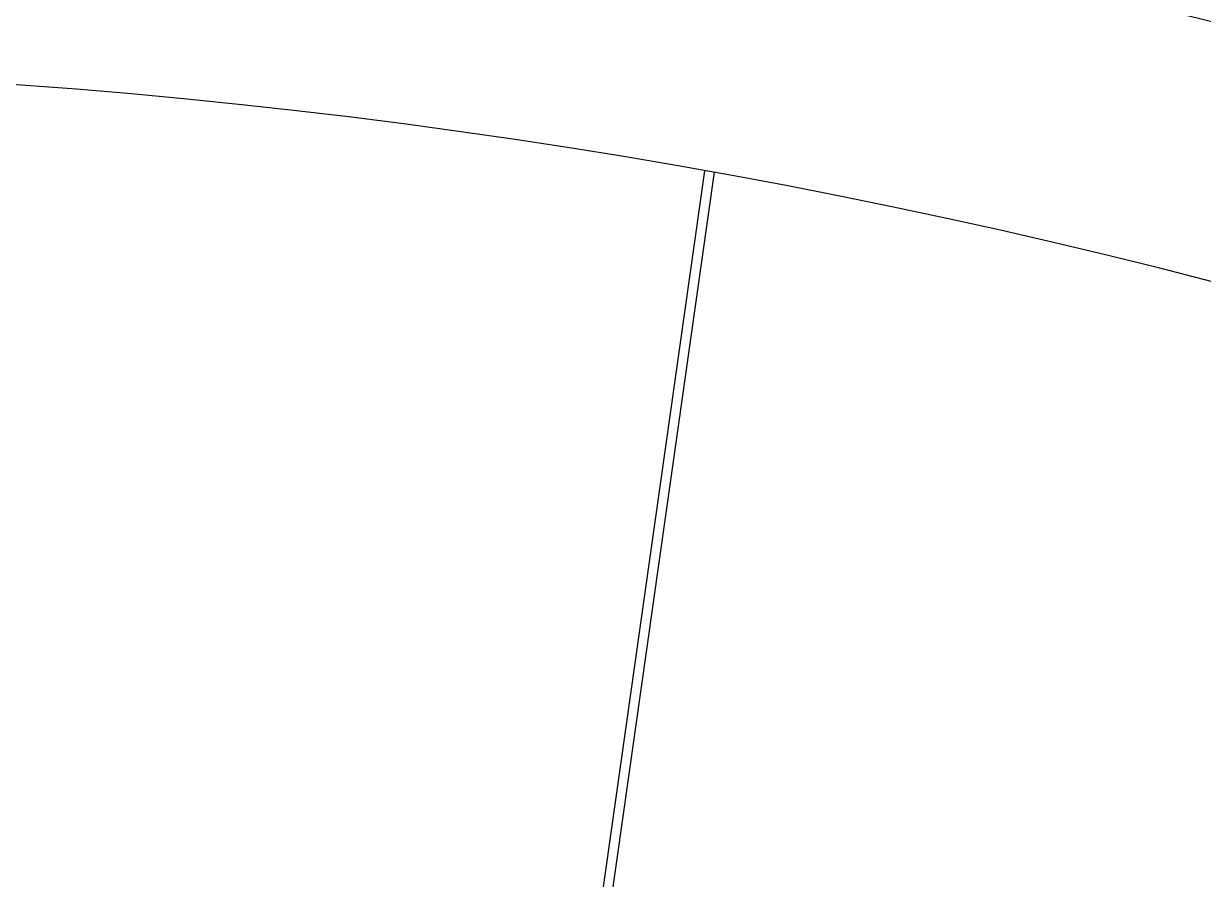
# Model space of a CAD drawing. Header units: metres. Extents: x 10 to 239, y 2 to 253.
# Drawn here: x 60.574 to 64.271, y 176.196 to 178.879 of the extents above; entities that cross this region are included whole.
import ezdxf

# ---------------------------------------------------------------- set-up
doc = ezdxf.new("R2010")
doc.units = ezdxf.units.M
doc.header["$MEASUREMENT"] = 0
doc.layers.add('1estruct arco', color=7, linetype='Continuous')

msp = doc.modelspace()

# ---------------------------------------------------------------- linework, layer by layer
at = {"layer": '1estruct arco'}
for p, q in [((62.70791, 178.41649), (62.03976, 173.69656)), ((62.73761, 178.41228), (62.06947, 173.69236))]:
    msp.add_line(p, q, dxfattribs=at)
for radius, start, end in [(21.59873, 28.135936, 149.788644), (21.51609, 28.183951, 149.787683), (20.72709, 28.662092, 149.778129)]:
    msp.add_arc((59.06396, 158.01334), radius, start, end, dxfattribs=at)

doc.saveas('drawing.dxf')
